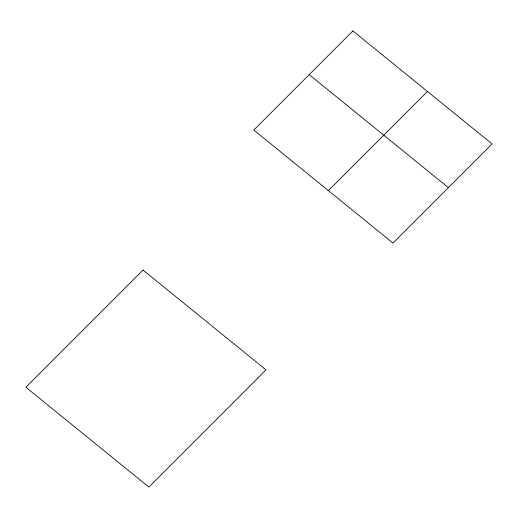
<?xml version="1.0" encoding="UTF-8"?>
<svg xmlns="http://www.w3.org/2000/svg" width="518" height="518" viewBox="0 0 518 518"><rect width="100%" height="100%" fill="white"/><g stroke="black" fill="none" stroke-linecap="round" stroke-linejoin="round"><path stroke-width="0.78" d="M328.399 190.63L427.473 91.485M309.201 74.65L448.42 187.665M352.887 30.938L253.814 130.076L393.026 243.091L492.1 143.952L352.887 30.938M143.033 270.04L25.9 387.257L148.847 487.062L265.98 369.852L143.033 270.04"/></g></svg>
